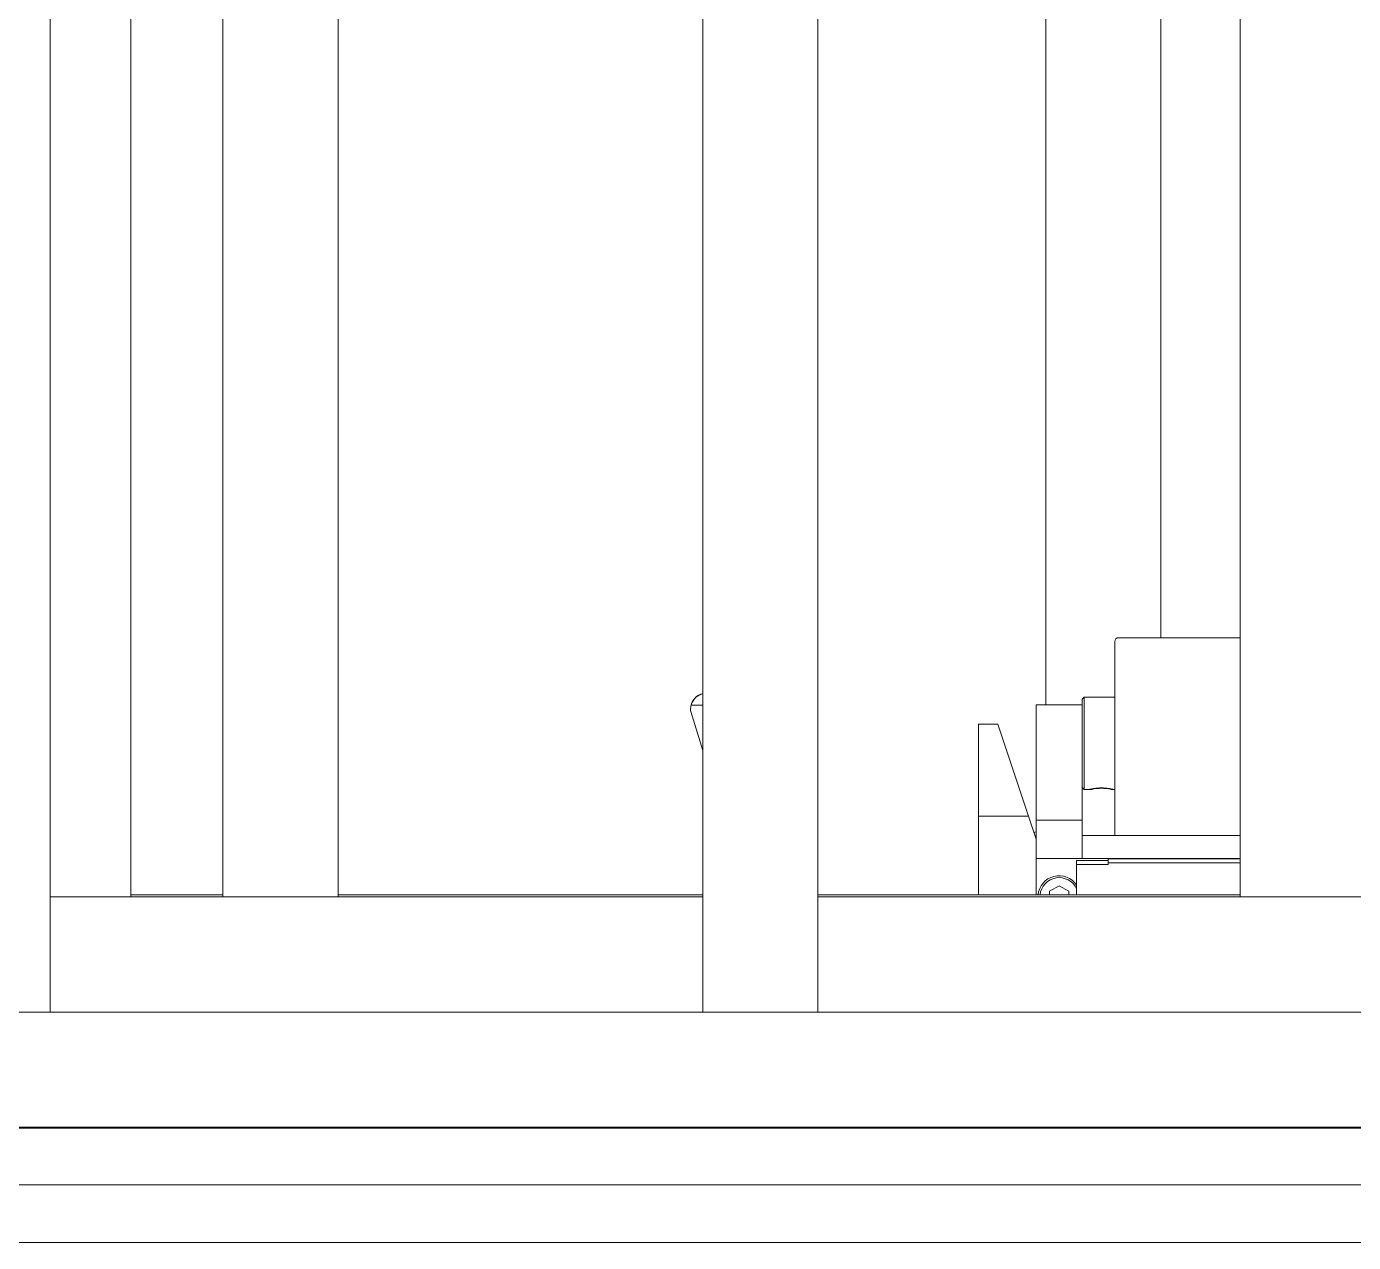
# Model space of a CAD drawing. Header units: millimetres. Extents: x -1052 to 3351, y 0 to 2015.
# Drawn here: x -224.44 to -219.33, y 1677.84 to 1682.52 of the extents above; entities that cross this region are included whole.
import ezdxf

# ---------------------------------------------------------------- set-up
doc = ezdxf.new("R2010")
doc.units = ezdxf.units.MM
doc.layers.add('@ New Renovation', color=7, linetype='Continuous')
for name, color, linetype, lineweight in [('AM_CL', 7, 'Continuous', 15), ('GB_C-SXR24-滑块_13SOLIDLINE！实线层', 7, 'Continuous', 18), ('GB_C-SXR24-滑轨_14SOLIDLINE！实线层', 7, 'Continuous', 18), ('ISO4762-M6X20-12_9SOLIDLINE！实线层', 7, 'Continuous', 18), ('KDJG-13SOLIDLINE！实线层', 7, 'Continuous', 18), ('KDJG-4SOLIDLINE！实线层', 7, 'Continuous', 18), ('KDJG-5SOLIDLINE！实线层', 7, 'Continuous', 18), ('KDJG-7-1SOLIDLINE！实线层', 7, 'Continuous', 18), ('KDJG-7SOLIDLINE！实线层', 7, 'Continuous', 18), ('KDJG-8SOLIDLINE！实线层', 7, 'Continuous', 18), ('KDJG-9SOLIDLINE！实线层', 7, 'Continuous', 18), ('M8-20-CRSOLIDLINE！实线层', 7, 'Continuous', 18), ('QJ_RECTANGULAR_TUBSOLIDLINE！实线层', 7, 'Continuous', 18), ('QJ_SQUARE_TUBE_120SOLIDLINE！实线层', 7, 'Continuous', 18), ('QJ_SQUARE_TUBE_134SOLIDLINE！实线层', 7, 'Continuous', 18), ('QZDB-7-2SOLIDLINE！实线层', 7, 'Continuous', 18), ('QZDB-8-2-1-2SOLIDLINE！实线层', 7, 'Continuous', 18), ('QZDDBJ_RECTANGULARSOLIDLINE！实线层', 7, 'Continuous', 18), ('QZDDBJ_SQUARE_TUBESOLIDLINE！实线层', 7, 'Continuous', 18)]:
    doc.layers.add(name, color=color, linetype=linetype, lineweight=lineweight)

# ---------------------------------------------------------------- blocks, each defined once
blk = doc.blocks.new('*X870')
at = {"layer": 'GB_C-SXR24-滑块_13SOLIDLINE！实线层', "color": 7, "linetype": 'Continuous'}
for p, q in [((-800.53, 608.73), (-800.53, 616.93)), ((-791.58, 616.93), (-800.53, 616.93)), ((-799.53, 616.93), (-799.53, 608.73)), ((-801.08, 608.73), (-801.08, 574.3)), ((-799.53, 608.73), (-801.08, 608.73)), ((-800.96, 574.3), (-800.96, 608.73)), ((-799.96, 608.73), (-799.96, 574.3))]:
    blk.add_line(p, q, dxfattribs=at)
at = {"layer": 'GB_C-SXR24-滑轨_14SOLIDLINE！实线层', "color": 7, "linetype": 'Continuous'}
for p, q in [((-791.58, 863.3), (-791.58, 839.3)), ((-791.58, 809.3), (-791.58, 714.3)), ((-791.58, 684.3), (-791.58, 574.3))]:
    blk.add_line(p, q, dxfattribs=at)
at = {"layer": 'ISO4762-M6X20-12_9SOLIDLINE！实线层', "color": 7, "linetype": 'Continuous'}
for p, q in [((-793.97, 621.48), (-792.52, 623.98)), ((-792.52, 623.98), (-791.58, 623.98)), ((-792.52, 618.98), (-793.97, 621.48)), ((-791.58, 618.98), (-792.52, 618.98))]:
    blk.add_line(p, q, dxfattribs=at)
blk.add_arc((-791.08, 621.48), 5, 95.743, 245.5624, dxfattribs=at)
at = {"layer": 'KDJG-13SOLIDLINE！实线层', "color": 7, "linetype": 'Continuous'}
for p, q in [((-801.08, 608.73), (-801.08, 627.48)), ((-801.08, 627.48), (-791.58, 627.48))]:
    blk.add_line(p, q, dxfattribs=at)
blk.add_arc((-791.08, 621.48), 5.5, 95.2324, 235.8563, dxfattribs=at)
at = {"layer": 'KDJG-4SOLIDLINE！实线层', "color": 7, "linetype": 'Continuous'}
blk.add_arc((-805.08, 626.98), 3, 158.5426, 170.3872, dxfattribs=at)
at = {"layer": 'KDJG-5SOLIDLINE！实线层', "color": 7, "linetype": 'Continuous'}
for p, q in [((-841.08, 624.98), (-1122.58, 624.98)), ((-858.58, 594.98), (-1122.58, 594.98))]:
    blk.add_line(p, q, dxfattribs=at)
at = {"layer": 'KDJG-7-1SOLIDLINE！实线层', "color": 7, "linetype": 'Continuous'}
for p, q in [((-858.58, 605.98), (-858.58, 574.3)), ((-807.08, 606.98), (-857.58, 606.98))]:
    blk.add_line(p, q, dxfattribs=at)
blk.add_arc((-857.58, 605.98), 1, 90, 180, dxfattribs=at)
at = {"layer": 'KDJG-7SOLIDLINE！实线层', "color": 7, "linetype": 'Continuous'}
for p, q in [((-841.08, 615.48), (-841.08, 627.48)), ((-801.08, 627.48), (-841.08, 627.48)), ((-811.08, 615.48), (-811.08, 627.48)), ((-841.08, 615.48), (-801.08, 615.48))]:
    blk.add_line(p, q, dxfattribs=at)
at = {"layer": 'KDJG-8SOLIDLINE！实线层', "color": 7, "linetype": 'Continuous'}
blk.add_line((-807.08, 615.48), (-807.08, 574.3), dxfattribs=at)
at = {"layer": 'KDJG-9SOLIDLINE！实线层', "color": 7, "linetype": 'Continuous'}
for p, q in [((-836.08, 637.48), (-836.08, 642.48)), ((-791.58, 642.48), (-836.08, 642.48)), ((-812.08, 629.48), (-812.08, 642.48)), ((-806.08, 627.48), (-836.08, 637.48)), ((-806.08, 627.48), (-801.08, 627.48))]:
    blk.add_line(p, q, dxfattribs=at)
at = {"layer": 'M8-20-CRSOLIDLINE！实线层', "color": 7, "linetype": 'Continuous'}
for p, q in [((-841.01, 717.32), (-841.01, 714.3)), ((-829.19, 714.3), (-839.36, 717.44))]:
    blk.add_line(p, q, dxfattribs=at)
for centre, radius, start, end in [((-840.08, 713.48), 4, 90, 168.1937), ((-839.89, 713.41), 4.06, 90.0357, 106.0263), ((-839.9, 713.43), 4.05, 82.39, 89.9959)]:
    blk.add_arc(centre, radius, start, end, dxfattribs=at)
blk.add_open_spline([(-841.01, 717.32), (-841.78, 717.11), (-843.12, 716.3), (-843.84, 714.95), (-843.99, 714.3)], degree=3, knots=[0, 0, 0, 0, 2.41296, 4.435275, 4.435275, 4.435275, 4.435275], dxfattribs=at)
at = {"layer": 'QJ_RECTANGULAR_TUBSOLIDLINE！实线层', "color": 7, "linetype": 'Continuous'}
for p, q in [((-731.08, -547.7), (-731.08, 1016.3)), ((-761.08, -545.7), (-761.08, 1014.3)), ((-791.08, 863.3), (-791.08, 884.3)), ((-1334.58, 863.3), (-791.08, 863.3)), ((-791.08, 714.3), (-791.08, 863.3)), ((-791.08, -394.7), (-791.08, 684.3)), ((-1334.58, 574.3), (-791.08, 574.3))]:
    blk.add_line(p, q, dxfattribs=at)
at = {"layer": 'QJ_SQUARE_TUBE_120SOLIDLINE！实线层', "color": 7, "linetype": 'Continuous'}
for p, q in [((-1334.58, 839.3), (-791.08, 839.3)), ((-1334.58, 809.3), (-791.08, 809.3))]:
    blk.add_line(p, q, dxfattribs=at)
at = {"layer": 'QJ_SQUARE_TUBE_134SOLIDLINE！实线层', "color": 7, "linetype": 'Continuous'}
for p, q in [((-1334.58, 884.3), (-761.08, 884.3)), ((-1334.58, 714.3), (-761.08, 714.3)), ((-1334.58, 684.3), (-761.08, 684.3))]:
    blk.add_line(p, q, dxfattribs=at)
at = {"layer": 'QZDB-7-2SOLIDLINE！实线层', "color": 40, "linetype": 'Continuous'}
blk.add_line((-716.08, 1084.3), (-716.08, -615.7), dxfattribs=at)
at = {"layer": 'QZDB-8-2-1-2SOLIDLINE！实线层', "color": 7, "linetype": 'Continuous'}
for p, q in [((-843.08, 614.98), (-842.58, 615.48)), ((-841.08, 615.48), (-842.58, 615.48)), ((-819.08, 614.98), (-819.58, 615.48)), ((-843.08, 614.98), (-843.08, 606.98)), ((-819.08, 614.98), (-843.08, 614.98)), ((-819.09, 612.91), (-819.08, 612.98)), ((-819.08, 614.98), (-819.08, 612.98)), ((-819.08, 607.98), (-819.09, 608.05)), ((-819.08, 607.98), (-819.08, 606.98))]:
    blk.add_line(p, q, dxfattribs=at)
at = {"layer": 'QZDB-8-2-1-2SOLIDLINE！实线层', "color": 3, "linetype": 'Continuous'}
blk.add_open_spline([(-819.08, 613.48), (-819.08, 613.48), (-819.09, 613.44), (-819.13, 613.27), (-819.19, 612.99), (-819.27, 612.61), (-819.34, 612.16), (-819.41, 611.64), (-819.45, 611.07), (-819.47, 610.48), (-819.45, 609.89), (-819.41, 609.32), (-819.34, 608.8), (-819.27, 608.34), (-819.19, 607.97), (-819.13, 607.69), (-819.09, 607.52), (-819.08, 607.48), (-819.08, 607.48)], degree=3, dxfattribs=at)
at = {"layer": 'QZDB-8-2-1-2SOLIDLINE！实线层', "color": 7, "linetype": 'Continuous'}
blk.add_open_spline([(-819.09, 608.05), (-819.26, 608.84), (-819.43, 610.48), (-819.26, 612.11), (-819.09, 612.91)], degree=3, knots=[0, 0, 0, 0, 2.446327, 4.894049, 4.894049, 4.894049, 4.894049], dxfattribs=at)
at = {"layer": 'QZDDBJ_RECTANGULARSOLIDLINE！实线层', "color": 7, "linetype": 'Continuous'}
blk.add_line((-701.08, -615.7), (-701.08, 1084.3), dxfattribs=at)
at = {"layer": 'QZDDBJ_SQUARE_TUBESOLIDLINE！实线层', "color": 7, "linetype": 'Continuous'}
blk.add_line((-730.86, 1084.3), (-730.86, -615.7), dxfattribs=at)
blk = doc.blocks.new('1111')
at = {"layer": '@ New Renovation', "color": 0, "xscale": -1.000000000000001, "rotation": 90}
blk.add_blockref('*X870', (742235.8, 28062.85), dxfattribs=at)

msp = doc.modelspace()

# ---------------------------------------------------------------- block references
at = {"layer": 'AM_CL', "xscale": 0.01479181789831161, "yscale": 0.01479181789831161, "zscale": 0.01479181789831161}
msp.add_blockref('1111', (-11190.2858, 1252.3689), dxfattribs=at)

doc.saveas('drawing.dxf')
